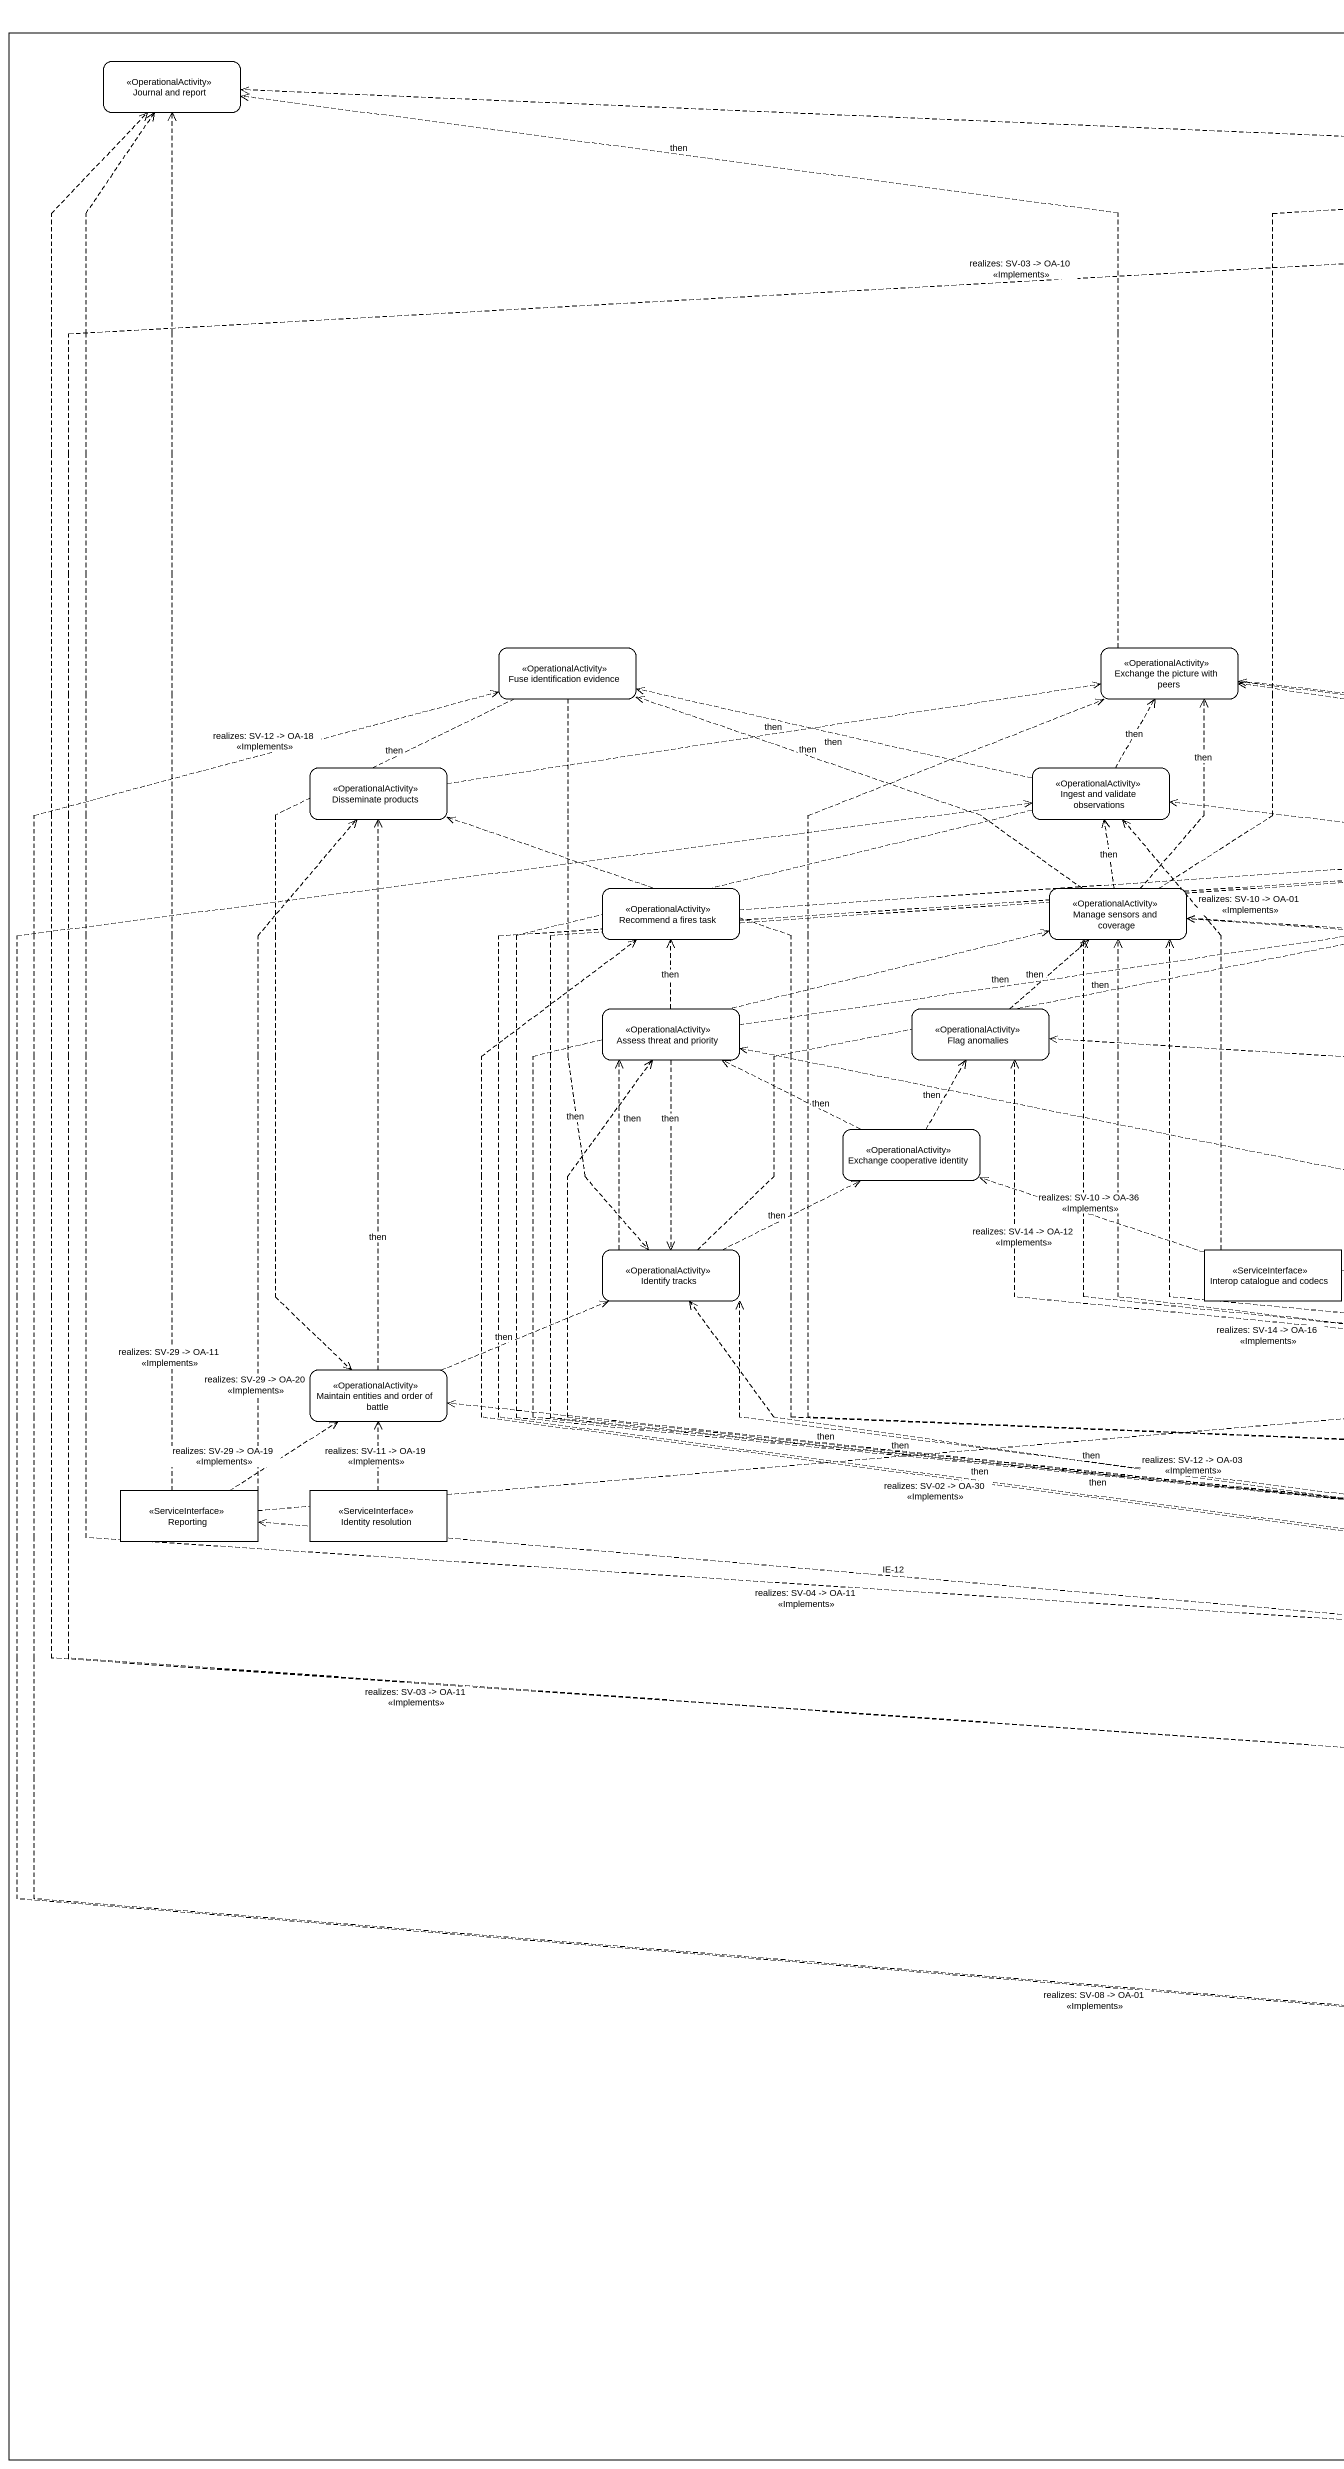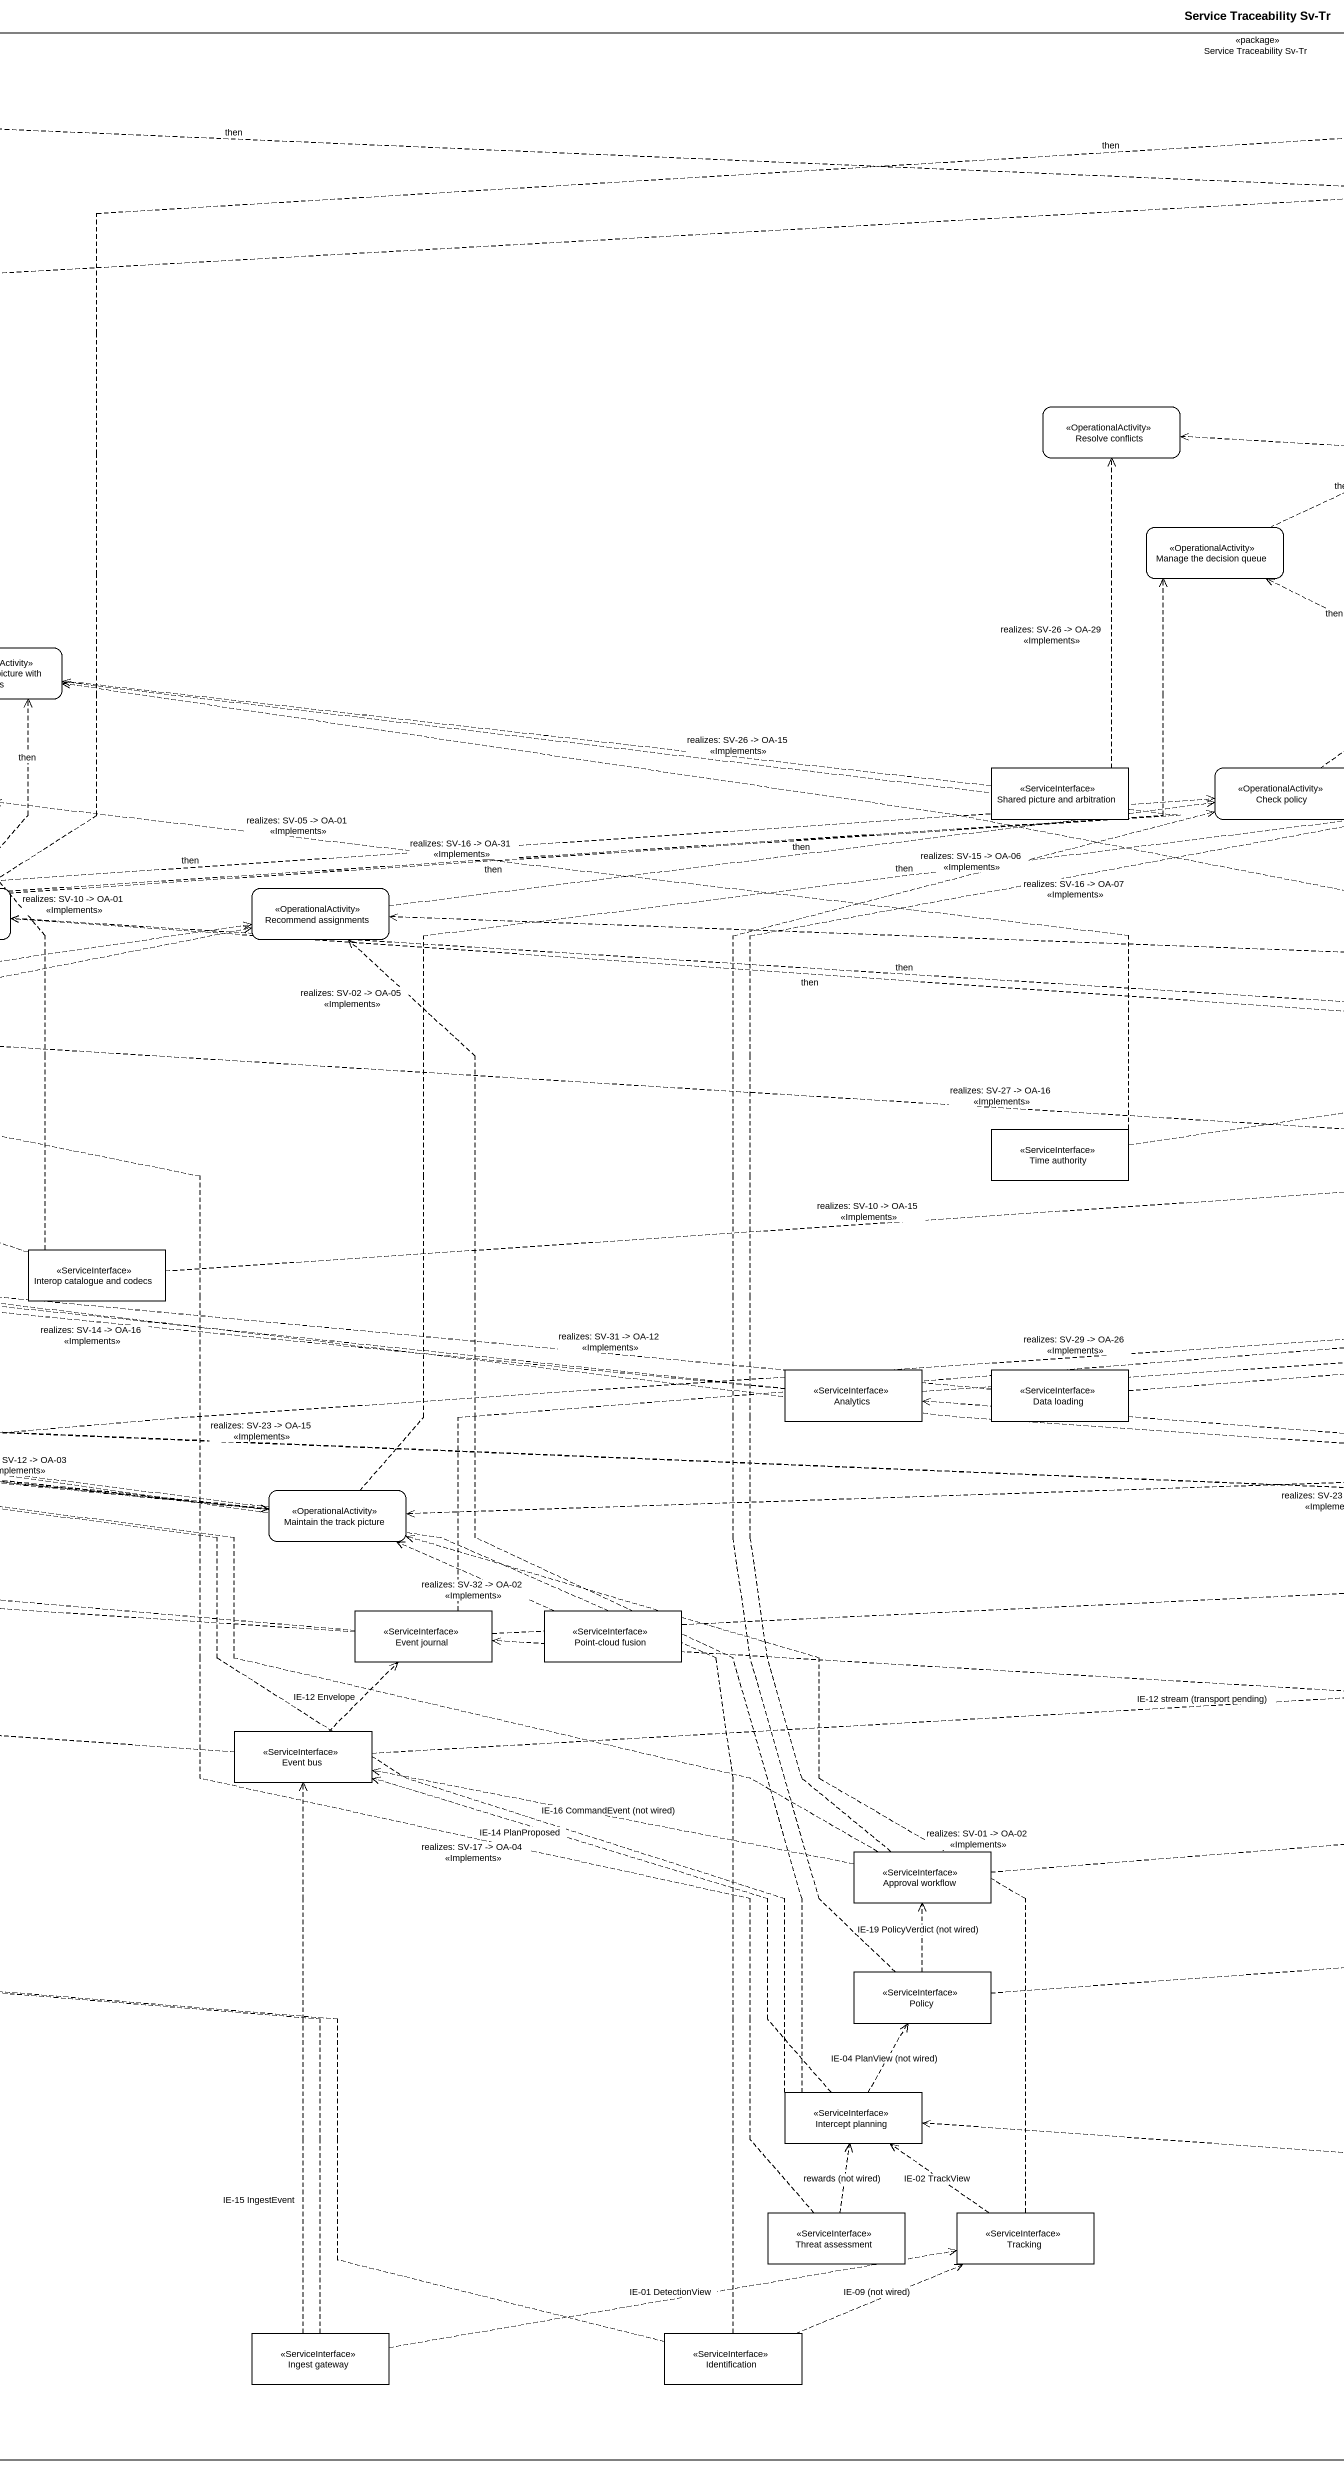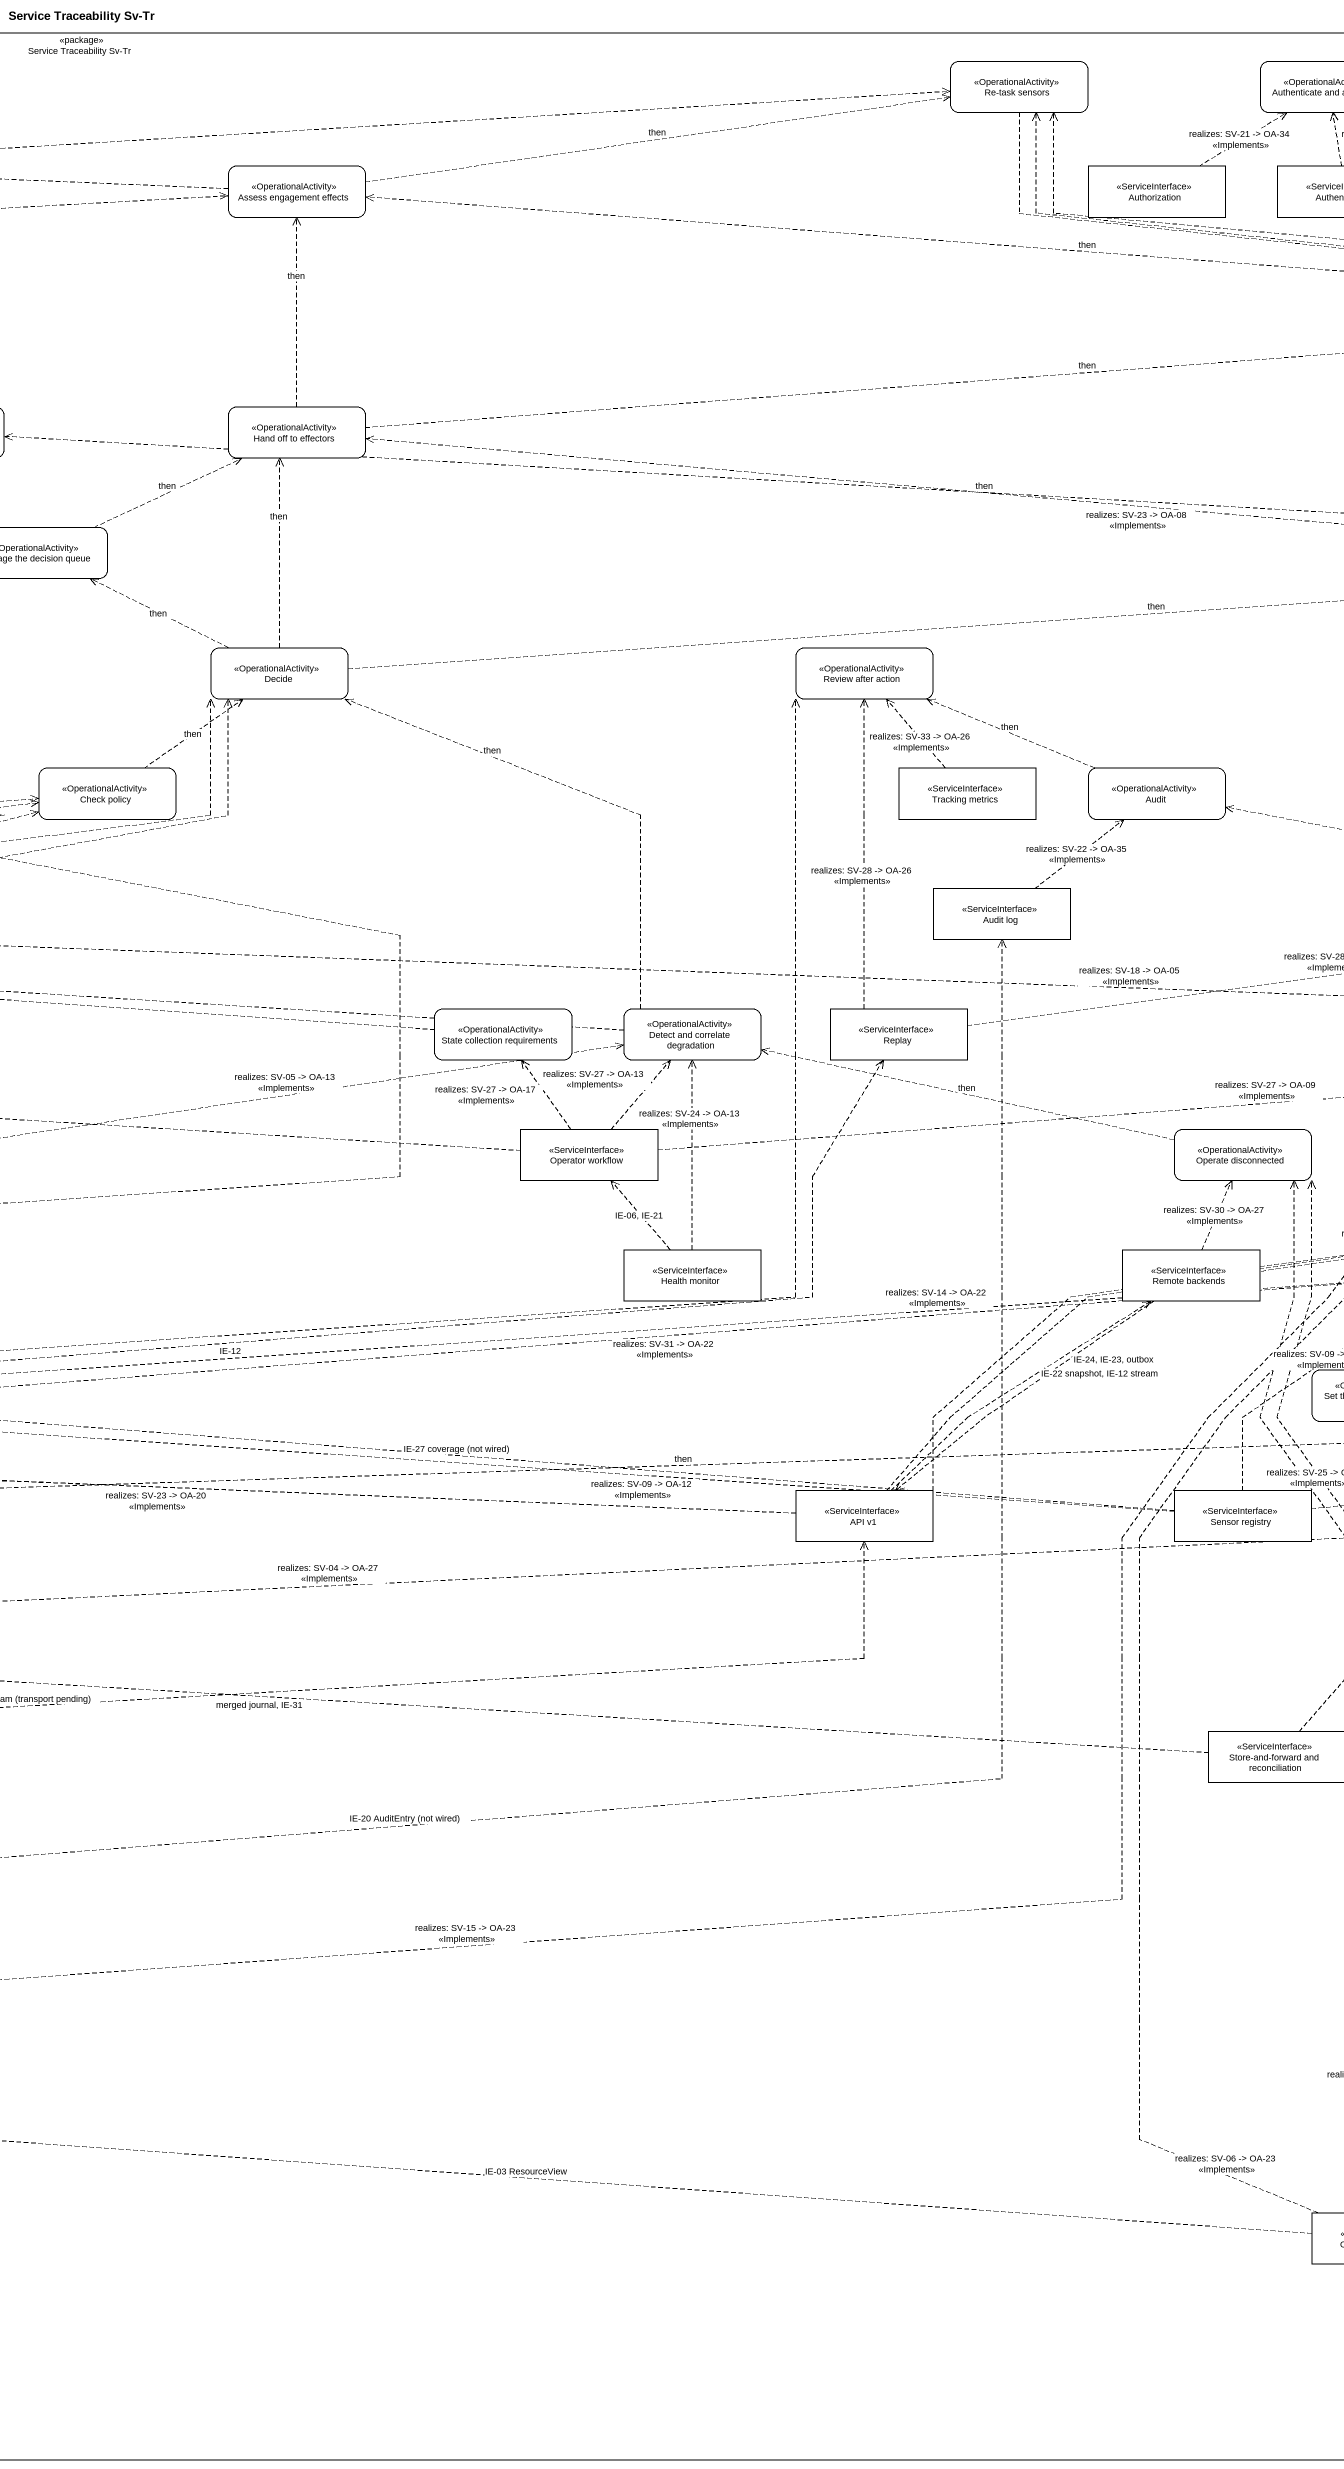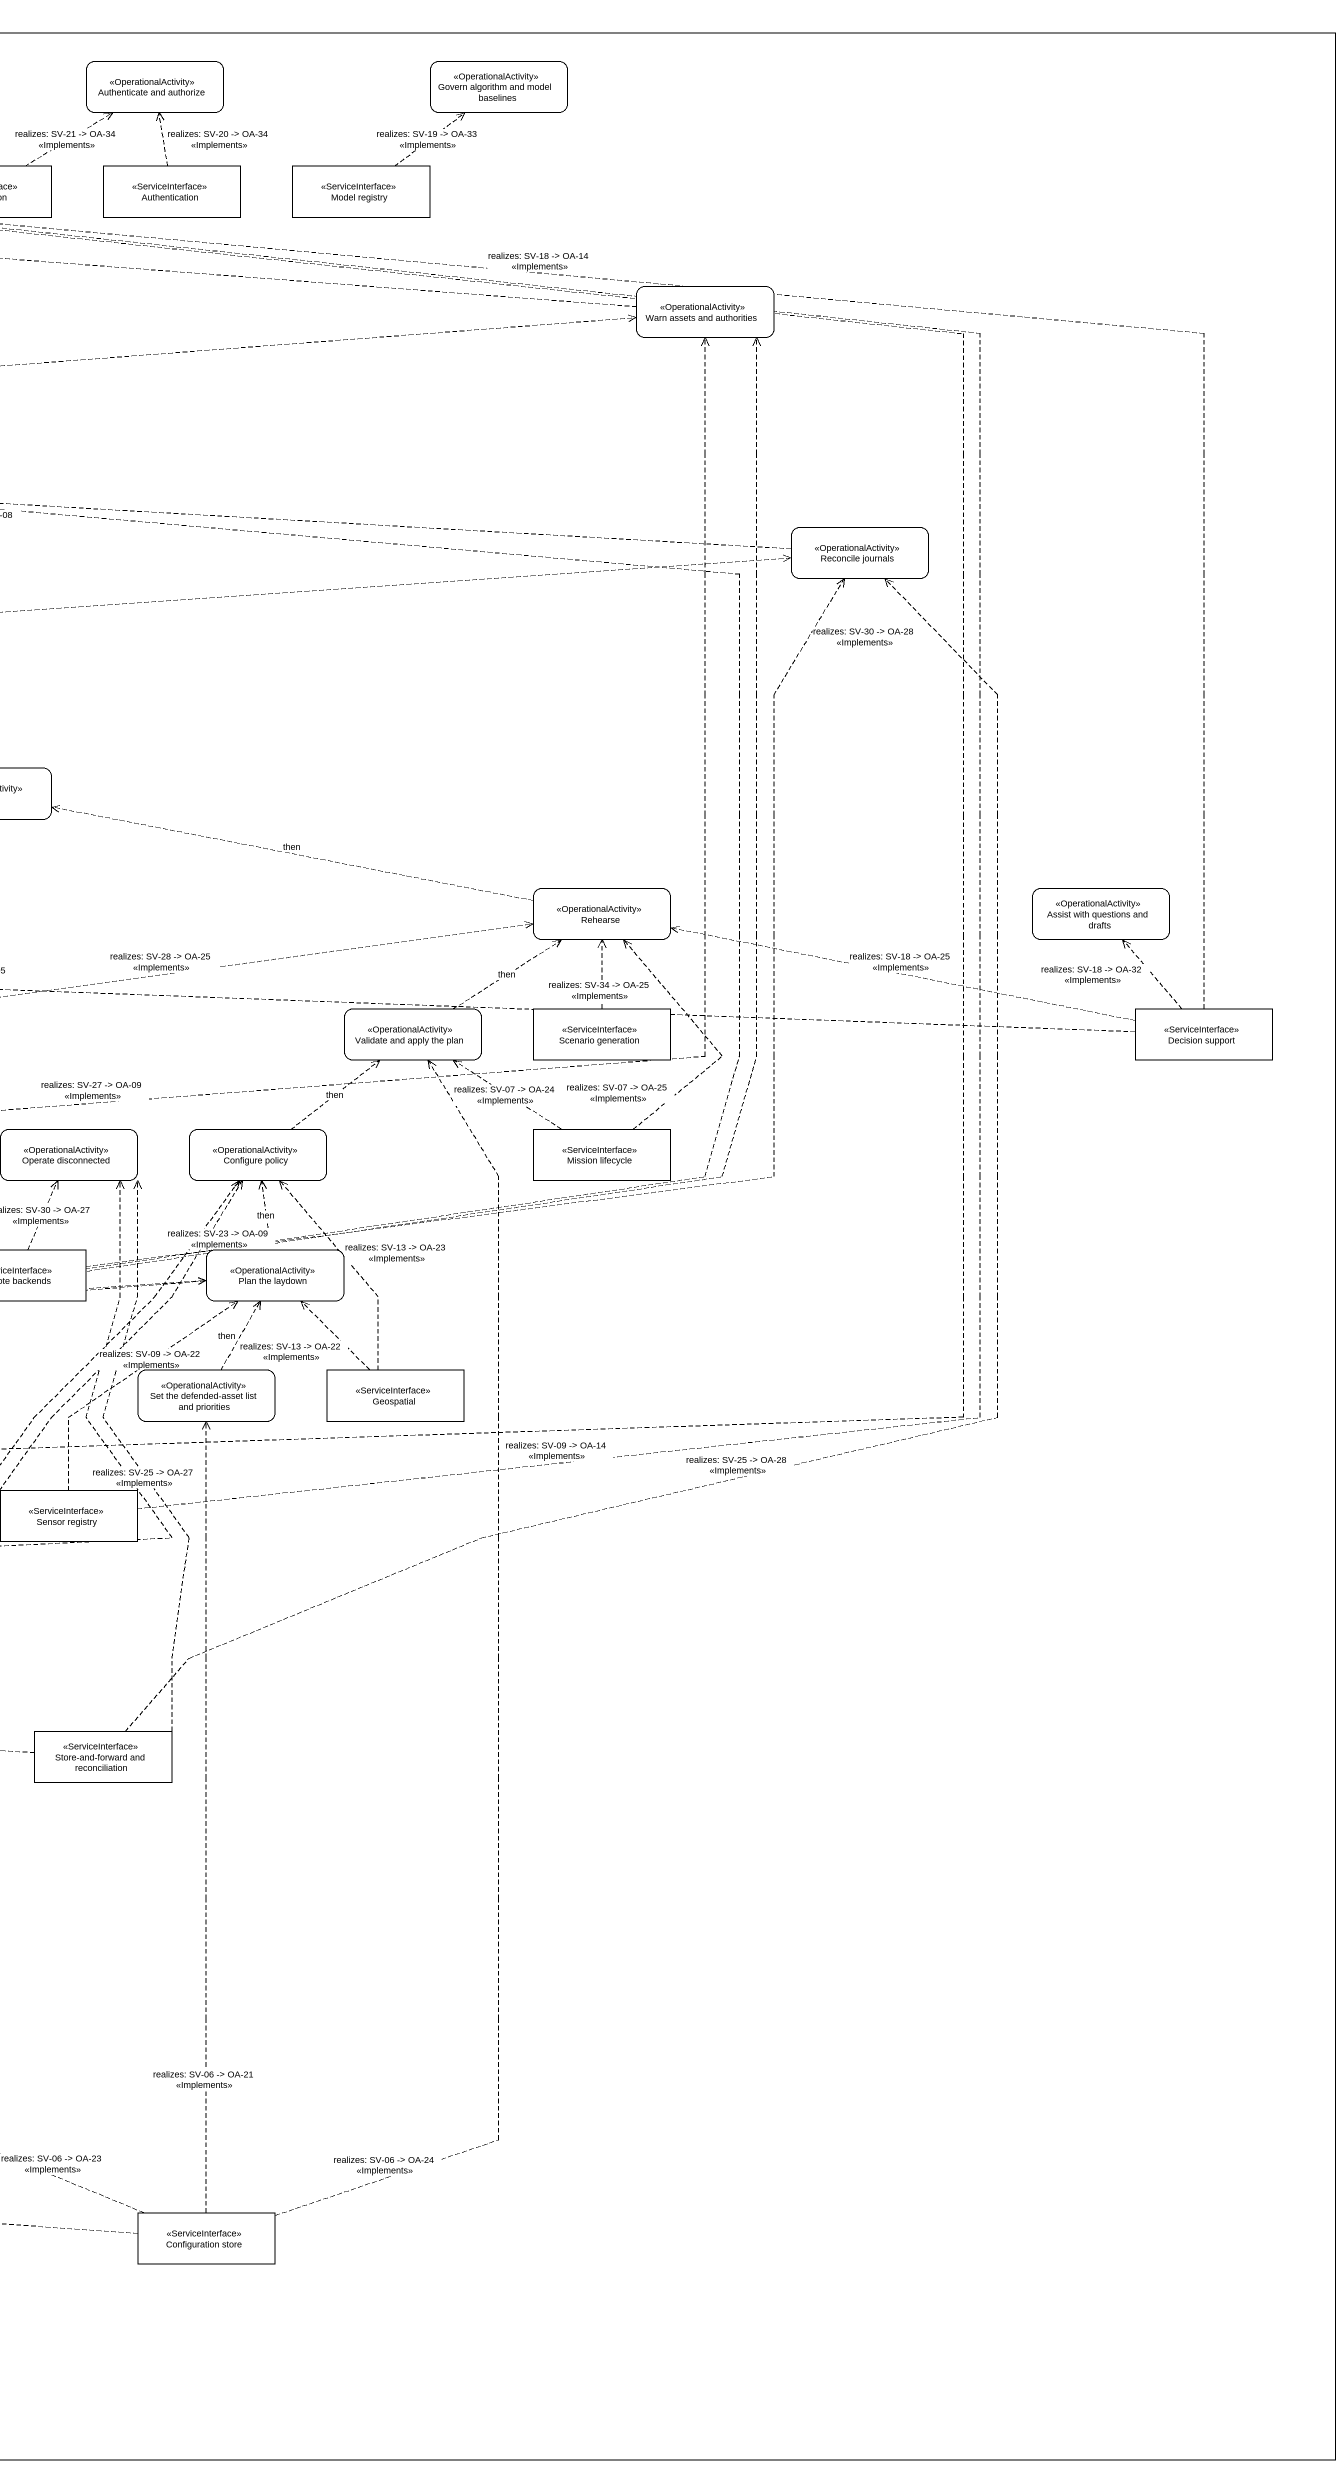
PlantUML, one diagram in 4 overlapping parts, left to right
@startuml
title Service Traceability Sv-Tr
hide empty description
state "Service Traceability Sv-Tr" as Service_Traceability_Sv_Tr <<package>> {
  state "Journal and report" as Journal_and_report <<OperationalActivity>>
  state "Re-task sensors" as Re_task_sensors <<OperationalActivity>>
  state "Authenticate and authorize" as Authenticate_and_authorize <<OperationalActivity>>
  state "Govern algorithm and model baselines" as Govern_algorithm_and_model <<OperationalActivity>>
  state "Assess engagement effects" as Assess_engagement_effects <<OperationalActivity>>
  state Authorization <<ServiceInterface>>
  state Authentication <<ServiceInterface>>
  state "Model registry" as Model_registry <<ServiceInterface>>
  state "Warn assets and authorities" as Warn_assets_and_authorities <<OperationalActivity>>
  state "Resolve conflicts" as Resolve_conflicts <<OperationalActivity>>
  state "Hand off to effectors" as Hand_off_to_effectors <<OperationalActivity>>
  state "Manage the decision queue" as Manage_the_decision_queue <<OperationalActivity>>
  state "Reconcile journals" as Reconcile_journals <<OperationalActivity>>
  state "Fuse identification evidence" as Fuse_identification_evidence <<OperationalActivity>>
  state "Exchange the picture with peers" as Exchange_the_picture_with <<OperationalActivity>>
  state Decide <<OperationalActivity>>
  state "Review after action" as Review_after_action <<OperationalActivity>>
  state "Disseminate products" as Disseminate_products <<OperationalActivity>>
  state "Ingest and validate observations" as Ingest_and_validate <<OperationalActivity>>
  state "Shared picture and arbitration" as Shared_picture_and <<ServiceInterface>>
  state "Check policy" as Check_policy <<OperationalActivity>>
  state "Tracking metrics" as Tracking_metrics <<ServiceInterface>>
  state Audit <<OperationalActivity>>
  state "Recommend a fires task" as Recommend_a_fires_task <<OperationalActivity>>
  state "Manage sensors and coverage" as Manage_sensors_and_coverage <<OperationalActivity>>
  state "Recommend assignments" as Recommend_assignments <<OperationalActivity>>
  state "Audit log" as Audit_log <<ServiceInterface>>
  state Rehearse <<OperationalActivity>>
  state "Assist with questions and drafts" as Assist_with_questions_and <<OperationalActivity>>
  state "Assess threat and priority" as Assess_threat_and_priority <<OperationalActivity>>
  state "Flag anomalies" as Flag_anomalies <<OperationalActivity>>
  state "State collection requirements" as State_collection <<OperationalActivity>>
  state "Detect and correlate degradation" as Detect_and_correlate <<OperationalActivity>>
  state Replay <<ServiceInterface>>
  state "Validate and apply the plan" as Validate_and_apply_the_plan <<OperationalActivity>>
  state "Scenario generation" as Scenario_generation <<ServiceInterface>>
  state "Decision support" as Decision_support <<ServiceInterface>>
  state "Exchange cooperative identity" as Exchange_cooperative <<OperationalActivity>>
  state "Time authority" as Time_authority <<ServiceInterface>>
  state "Operator workflow" as Operator_workflow <<ServiceInterface>>
  state "Operate disconnected" as Operate_disconnected <<OperationalActivity>>
  state "Configure policy" as Configure_policy <<OperationalActivity>>
  state "Mission lifecycle" as Mission_lifecycle <<ServiceInterface>>
  state "Identify tracks" as Identify_tracks <<OperationalActivity>>
  state "Interop catalogue and codecs" as Interop_catalogue_and_codecs <<ServiceInterface>>
  state "Health monitor" as Health_monitor <<ServiceInterface>>
  state "Remote backends" as Remote_backends <<ServiceInterface>>
  state "Plan the laydown" as Plan_the_laydown <<OperationalActivity>>
  state "Maintain entities and order of battle" as Maintain_entities_and_order <<OperationalActivity>>
  state Analytics <<ServiceInterface>>
  state "Data loading" as Data_loading <<ServiceInterface>>
  state "Set the defended-asset list and priorities" as Set_the_defended_asset_list <<OperationalActivity>>
  state Geospatial <<ServiceInterface>>
  state Reporting <<ServiceInterface>>
  state "Identity resolution" as Identity_resolution <<ServiceInterface>>
  state "Maintain the track picture" as Maintain_the_track_picture <<OperationalActivity>>
  state "API v1" as API_v1 <<ServiceInterface>>
  state "Sensor registry" as Sensor_registry <<ServiceInterface>>
  state "Event journal" as Event_journal <<ServiceInterface>>
  state "Point-cloud fusion" as Point_cloud_fusion <<ServiceInterface>>
  state "Event bus" as Event_bus <<ServiceInterface>>
  state "Store-and-forward and reconciliation" as Store_and_forward_and <<ServiceInterface>>
  state "Approval workflow" as Approval_workflow <<ServiceInterface>>
  state Policy <<ServiceInterface>>
  state "Intercept planning" as Intercept_planning <<ServiceInterface>>
  state "Threat assessment" as Threat_assessment <<ServiceInterface>>
  state Tracking <<ServiceInterface>>
  state "Configuration store" as Configuration_store <<ServiceInterface>>
  state "Ingest gateway" as Ingest_gateway <<ServiceInterface>>
  state Identification <<ServiceInterface>>
}
Re_task_sensors -[dashed]-> Maintain_the_track_picture : then
Assess_engagement_effects -left[dashed]-> Journal_and_report : then
Assess_engagement_effects -right[dashed]-> Re_task_sensors : then
Authorization -up[dashed]-> Authenticate_and_authorize : realizes: SV-21 -> OA-34\n<<Implements>>
Authentication -up[dashed]-> Authenticate_and_authorize : realizes: SV-20 -> OA-34\n<<Implements>>
Model_registry -up[dashed]-> Govern_algorithm_and_model : realizes: SV-19 -> OA-33\n<<Implements>>
Warn_assets_and_authorities -left[dashed]-> Assess_engagement_effects : then
Hand_off_to_effectors -up[dashed]-> Assess_engagement_effects : then
Hand_off_to_effectors -right[dashed]-> Warn_assets_and_authorities : then
Manage_the_decision_queue -right[dashed]-> Hand_off_to_effectors : then
Reconcile_journals -left[dashed]-> Resolve_conflicts : then
Fuse_identification_evidence -[dashed]-> Identify_tracks : then
Fuse_identification_evidence -[dashed]-> Maintain_entities_and_order : then
Exchange_the_picture_with -left[dashed]-> Journal_and_report : then
Exchange_the_picture_with -[dashed]-> Maintain_the_track_picture : then
Decide -up[dashed]-> Hand_off_to_effectors : then
Decide -left[dashed]-> Manage_the_decision_queue : then
Decide -right[dashed]-> Reconcile_journals : then
Disseminate_products -right[dashed]-> Exchange_the_picture_with : then
Ingest_and_validate -left[dashed]-> Fuse_identification_evidence : then
Ingest_and_validate -up[dashed]-> Exchange_the_picture_with : then
Ingest_and_validate -[dashed]-> Maintain_the_track_picture : then
Shared_picture_and -up[dashed]-> Resolve_conflicts : realizes: SV-26 -> OA-29\n<<Implements>>
Shared_picture_and -left[dashed]-> Exchange_the_picture_with : realizes: SV-26 -> OA-15\n<<Implements>>
Check_policy -up[dashed]-> Decide : then
Tracking_metrics -up[dashed]-> Review_after_action : realizes: SV-33 -> OA-26\n<<Implements>>
Audit -left[dashed]-> Review_after_action : then
Recommend_a_fires_task -right[dashed]-> Check_policy : then
Manage_sensors_and_coverage -right[dashed]-> Re_task_sensors : then
Manage_sensors_and_coverage -left[dashed]-> Fuse_identification_evidence : then
Manage_sensors_and_coverage -up[dashed]-> Exchange_the_picture_with : then
Manage_sensors_and_coverage -up[dashed]-> Ingest_and_validate : then
Recommend_assignments -right[dashed]-> Check_policy : then
Audit_log -up[dashed]-> Audit : realizes: SV-22 -> OA-35\n<<Implements>>
Rehearse -left[dashed]-> Audit : then
Assess_threat_and_priority -up[dashed]-> Recommend_a_fires_task : then
Assess_threat_and_priority -right[dashed]-> Recommend_assignments : then
Assess_threat_and_priority -[dashed]-> Identify_tracks : then
Flag_anomalies -up[dashed]-> Manage_sensors_and_coverage : then
State_collection -left[dashed]-> Manage_sensors_and_coverage : then
Detect_and_correlate -up[dashed]-> Decide : then
Detect_and_correlate -left[dashed]-> Manage_sensors_and_coverage : then
Replay -up[dashed]-> Review_after_action : realizes: SV-28 -> OA-26\n<<Implements>>
Replay -right[dashed]-> Rehearse : realizes: SV-28 -> OA-25\n<<Implements>>
Validate_and_apply_the_plan -up[dashed]-> Rehearse : then
Scenario_generation -up[dashed]-> Rehearse : realizes: SV-34 -> OA-25\n<<Implements>>
Decision_support -up[dashed]-> Re_task_sensors : realizes: SV-18 -> OA-14\n<<Implements>>
Decision_support -left[dashed]-> Recommend_assignments : realizes: SV-18 -> OA-05\n<<Implements>>
Decision_support -left[dashed]-> Rehearse : realizes: SV-18 -> OA-25\n<<Implements>>
Decision_support -up[dashed]-> Assist_with_questions_and : realizes: SV-18 -> OA-32\n<<Implements>>
Exchange_cooperative -left[dashed]-> Assess_threat_and_priority : then
Exchange_cooperative -up[dashed]-> Flag_anomalies : then
Time_authority -left[dashed]-> Ingest_and_validate : realizes: SV-05 -> OA-01\n<<Implements>>
Time_authority -right[dashed]-> Detect_and_correlate : realizes: SV-05 -> OA-13\n<<Implements>>
Operator_workflow -up[dashed]-> Warn_assets_and_authorities : realizes: SV-27 -> OA-09\n<<Implements>>
Operator_workflow -left[dashed]-> Flag_anomalies : realizes: SV-27 -> OA-16\n<<Implements>>
Operator_workflow -up[dashed]-> State_collection : realizes: SV-27 -> OA-17\n<<Implements>>
Operator_workflow -up[dashed]-> Detect_and_correlate : realizes: SV-27 -> OA-13\n<<Implements>>
Operate_disconnected -left[dashed]-> Detect_and_correlate : then
Configure_policy -up[dashed]-> Validate_and_apply_the_plan : then
Mission_lifecycle -up[dashed]-> Rehearse : realizes: SV-07 -> OA-25\n<<Implements>>
Mission_lifecycle -up[dashed]-> Validate_and_apply_the_plan : realizes: SV-07 -> OA-24\n<<Implements>>
Identify_tracks -right[dashed]-> Recommend_assignments : then
Identify_tracks -up[dashed]-> Assess_threat_and_priority : then
Identify_tracks -right[dashed]-> Exchange_cooperative : then
Interop_catalogue_and_codecs -up[dashed]-> Exchange_the_picture_with : realizes: SV-10 -> OA-15\n<<Implements>>
Interop_catalogue_and_codecs -up[dashed]-> Ingest_and_validate : realizes: SV-10 -> OA-01\n<<Implements>>
Interop_catalogue_and_codecs -left[dashed]-> Exchange_cooperative : realizes: SV-10 -> OA-36\n<<Implements>>
Health_monitor -up[dashed]-> Detect_and_correlate : realizes: SV-24 -> OA-13\n<<Implements>>
Health_monitor -up[dashed]-> Operator_workflow : IE-06, IE-21
Remote_backends -up[dashed]-> Reconcile_journals : realizes: SV-30 -> OA-28\n<<Implements>>
Remote_backends -up[dashed]-> Operate_disconnected : realizes: SV-30 -> OA-27\n<<Implements>>
Remote_backends -[dashed]-> API_v1 : IE-24, IE-23, outbox
Plan_the_laydown -up[dashed]-> Configure_policy : then
Maintain_entities_and_order -up[dashed]-> Disseminate_products : then
Maintain_entities_and_order -right[dashed]-> Identify_tracks : then
Analytics -left[dashed]-> Manage_sensors_and_coverage : realizes: SV-14 -> OA-12\n<<Implements>>
Analytics -left[dashed]-> Flag_anomalies : realizes: SV-14 -> OA-16\n<<Implements>>
Analytics -right[dashed]-> Plan_the_laydown : realizes: SV-14 -> OA-22\n<<Implements>>
Data_loading -left[dashed]-> Manage_sensors_and_coverage : realizes: SV-31 -> OA-12\n<<Implements>>
Data_loading -right[dashed]-> Plan_the_laydown : realizes: SV-31 -> OA-22\n<<Implements>>
Set_the_defended_asset_list -up[dashed]-> Plan_the_laydown : then
Geospatial -up[dashed]-> Configure_policy : realizes: SV-13 -> OA-23\n<<Implements>>
Geospatial -up[dashed]-> Plan_the_laydown : realizes: SV-13 -> OA-22\n<<Implements>>
Reporting -up[dashed]-> Journal_and_report : realizes: SV-29 -> OA-11\n<<Implements>>
Reporting -right[dashed]-> Review_after_action : realizes: SV-29 -> OA-26\n<<Implements>>
Reporting -up[dashed]-> Disseminate_products : realizes: SV-29 -> OA-20\n<<Implements>>
Reporting -up[dashed]-> Maintain_entities_and_order : realizes: SV-29 -> OA-19\n<<Implements>>
Identity_resolution -up[dashed]-> Maintain_entities_and_order : realizes: SV-11 -> OA-19\n<<Implements>>
Maintain_the_track_picture -up[dashed]-> Decide : then
Maintain_the_track_picture -up[dashed]-> Manage_sensors_and_coverage : then
Maintain_the_track_picture -left[dashed]-> Assess_threat_and_priority : then
Maintain_the_track_picture -left[dashed]-> Identify_tracks : then
Maintain_the_track_picture -left[dashed]-> Maintain_entities_and_order : then
API_v1 -up[dashed]-> Warn_assets_and_authorities : realizes: SV-23 -> OA-09\n<<Implements>>
API_v1 -up[dashed]-> Hand_off_to_effectors : realizes: SV-23 -> OA-08\n<<Implements>>
API_v1 -left[dashed]-> Exchange_the_picture_with : realizes: SV-23 -> OA-15\n<<Implements>>
API_v1 -left[dashed]-> Disseminate_products : realizes: SV-23 -> OA-20\n<<Implements>>
API_v1 -up[dashed]-> Remote_backends : IE-22 snapshot, IE-12 stream
Sensor_registry -up[dashed]-> Re_task_sensors : realizes: SV-09 -> OA-14\n<<Implements>>
Sensor_registry -left[dashed]-> Manage_sensors_and_coverage : realizes: SV-09 -> OA-12\n<<Implements>>
Sensor_registry -up[dashed]-> Plan_the_laydown : realizes: SV-09 -> OA-22\n<<Implements>>
Sensor_registry -left[dashed]-> Analytics : IE-27 coverage (not wired)
Event_journal -up[dashed]-> Journal_and_report : realizes: SV-04 -> OA-11\n<<Implements>>
Event_journal -right[dashed]-> Replay : IE-12
Event_journal -right[dashed]-> Operate_disconnected : realizes: SV-04 -> OA-27\n<<Implements>>
Event_journal -left[dashed]-> Reporting : IE-12
Point_cloud_fusion -left[dashed]-> Maintain_the_track_picture : realizes: SV-32 -> OA-02\n<<Implements>>
Event_bus -up[dashed]-> Journal_and_report : realizes: SV-03 -> OA-11\n<<Implements>>
Event_bus -up[dashed]-> Assess_engagement_effects : realizes: SV-03 -> OA-10\n<<Implements>>
Event_bus -right[dashed]-> API_v1 : IE-12 stream (transport pending)
Event_bus -up[dashed]-> Event_journal : IE-12 Envelope
Store_and_forward_and -up[dashed]-> Reconcile_journals : realizes: SV-25 -> OA-28\n<<Implements>>
Store_and_forward_and -up[dashed]-> Operate_disconnected : realizes: SV-25 -> OA-27\n<<Implements>>
Store_and_forward_and -left[dashed]-> Event_journal : merged journal, IE-31
Approval_workflow -up[dashed]-> Manage_the_decision_queue : realizes: SV-16 -> OA-31\n<<Implements>>
Approval_workflow -up[dashed]-> Decide : realizes: SV-16 -> OA-07\n<<Implements>>
Approval_workflow -up[dashed]-> Audit_log : IE-20 AuditEntry (not wired)
Approval_workflow -left[dashed]-> Event_bus : IE-16 CommandEvent (not wired)
Policy -up[dashed]-> Check_policy : realizes: SV-15 -> OA-06\n<<Implements>>
Policy -right[dashed]-> Configure_policy : realizes: SV-15 -> OA-23\n<<Implements>>
Policy -up[dashed]-> Approval_workflow : IE-19 PolicyVerdict (not wired)
Intercept_planning -up[dashed]-> Recommend_a_fires_task : realizes: SV-02 -> OA-30\n<<Implements>>
Intercept_planning -up[dashed]-> Recommend_assignments : realizes: SV-02 -> OA-05\n<<Implements>>
Intercept_planning -up[dashed]-> Event_bus : IE-14 PlanProposed
Intercept_planning -up[dashed]-> Policy : IE-04 PlanView (not wired)
Threat_assessment -up[dashed]-> Assess_threat_and_priority : realizes: SV-17 -> OA-04\n<<Implements>>
Threat_assessment -up[dashed]-> Intercept_planning : rewards (not wired)
Tracking -up[dashed]-> Maintain_the_track_picture : realizes: SV-01 -> OA-02\n<<Implements>>
Tracking -up[dashed]-> Intercept_planning : IE-02 TrackView
Configuration_store -up[dashed]-> Validate_and_apply_the_plan : realizes: SV-06 -> OA-24\n<<Implements>>
Configuration_store -up[dashed]-> Configure_policy : realizes: SV-06 -> OA-23\n<<Implements>>
Configuration_store -up[dashed]-> Set_the_defended_asset_list : realizes: SV-06 -> OA-21\n<<Implements>>
Configuration_store -left[dashed]-> Intercept_planning : IE-03 ResourceView
Ingest_gateway -up[dashed]-> Ingest_and_validate : realizes: SV-08 -> OA-01\n<<Implements>>
Ingest_gateway -up[dashed]-> Event_bus : IE-15 IngestEvent
Ingest_gateway -right[dashed]-> Tracking : IE-01 DetectionView
Identification -up[dashed]-> Fuse_identification_evidence : realizes: SV-12 -> OA-18\n<<Implements>>
Identification -up[dashed]-> Identify_tracks : realizes: SV-12 -> OA-03\n<<Implements>>
Identification -right[dashed]-> Tracking : IE-09 (not wired)
@enduml
